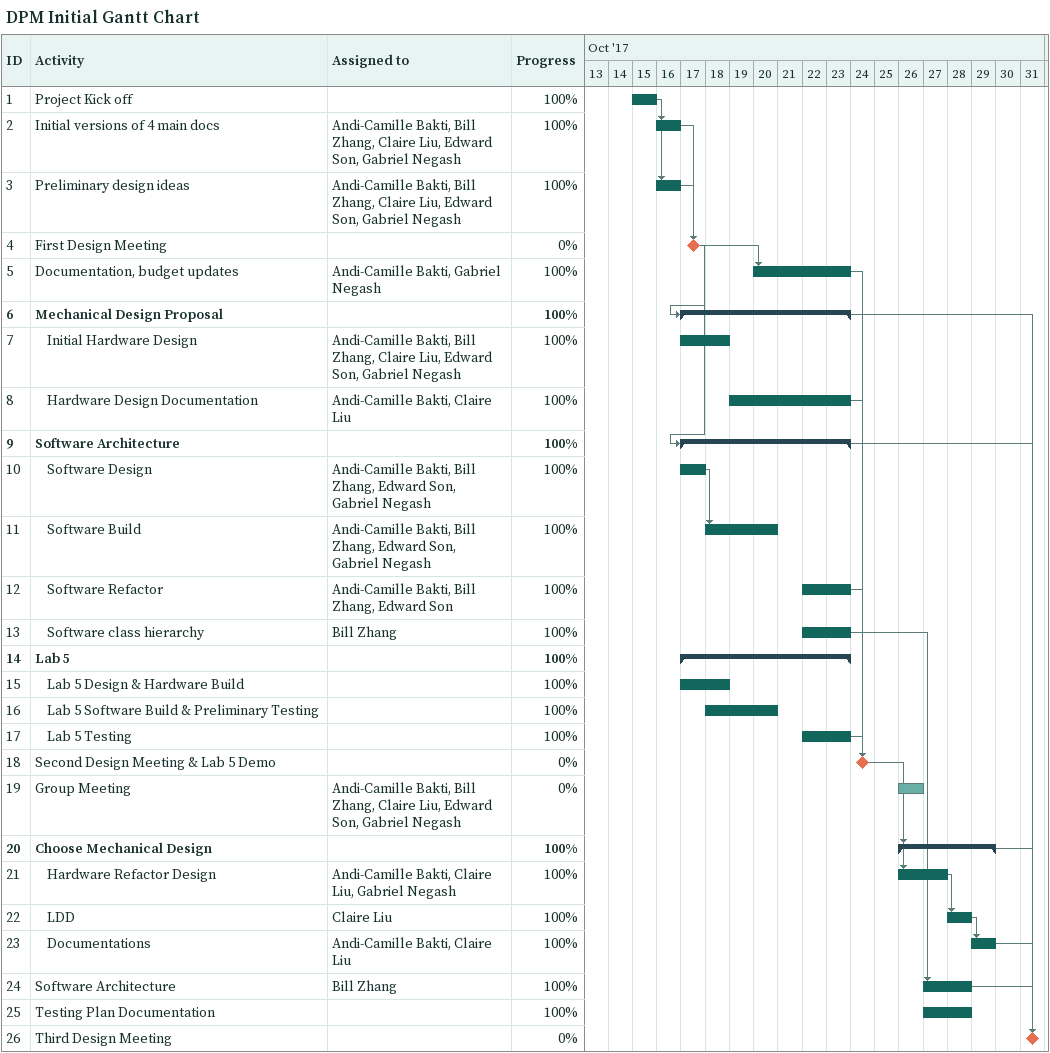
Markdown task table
DPM Initial Gantt Chart

| ID | Level | Task | Start | Finish | Predecessors | Resources | % complete |
|---|---|---|---|---|---|---|---|
| 1 | 1 | Project Kick off | 2017-10-15 | 2017-10-15 |  |  | 100 |
| 2 | 1 | Initial versions of 4 main docs | 2017-10-16 | 2017-10-16 | 1 | Andi-Camille Bakti, Bill Zhang, Claire Liu, Edward Son, Gabriel Negash | 100 |
| 3 | 1 | Preliminary design ideas | 2017-10-16 | 2017-10-16 | 1 | Andi-Camille Bakti, Bill Zhang, Claire Liu, Edward Son, Gabriel Negash | 100 |
| 4 | 1 | First Design Meeting (milestone) | 2017-10-17 | 2017-10-17 | 2, 3 |  | 0 |
| 5 | 1 | Documentation, budget updates | 2017-10-20 | 2017-10-23 | 4 | Andi-Camille Bakti, Gabriel Negash | 100 |
| 6 | 1 | **Mechanical Design Proposal** | 2017-10-17 | 2017-10-23 | 4 |  | 100 |
| 7 | 2 | Initial Hardware Design | 2017-10-17 | 2017-10-18 |  | Andi-Camille Bakti, Bill Zhang, Claire Liu, Edward Son, Gabriel Negash | 100 |
| 8 | 2 | Hardware Design Documentation | 2017-10-19 | 2017-10-23 |  | Andi-Camille Bakti, Claire Liu | 100 |
| 9 | 1 | **Software Architecture** | 2017-10-17 | 2017-10-23 | 4 |  | 100 |
| 10 | 2 | Software Design | 2017-10-17 | 2017-10-17 |  | Andi-Camille Bakti, Bill Zhang, Edward Son, Gabriel Negash | 100 |
| 11 | 2 | Software Build | 2017-10-18 | 2017-10-20 | 10 | Andi-Camille Bakti, Bill Zhang, Edward Son, Gabriel Negash | 100 |
| 12 | 2 | Software Refactor | 2017-10-22 | 2017-10-23 |  | Andi-Camille Bakti, Bill Zhang, Edward Son | 100 |
| 13 | 2 | Software class hierarchy | 2017-10-22 | 2017-10-23 |  | Bill Zhang | 100 |
| 14 | 1 | **Lab 5** | 2017-10-17 | 2017-10-23 |  |  | 100 |
| 15 | 2 | Lab 5 Design & Hardware Build | 2017-10-17 | 2017-10-18 |  |  | 100 |
| 16 | 2 | Lab 5 Software Build & Preliminary Testing | 2017-10-18 | 2017-10-20 |  |  | 100 |
| 17 | 2 | Lab 5 Testing | 2017-10-22 | 2017-10-23 |  |  | 100 |
| 18 | 1 | Second Design Meeting & Lab 5 Demo (milestone) | 2017-10-24 | 2017-10-24 | 5, 8, 12, 17 |  | 0 |
| 19 | 1 | Group Meeting | 2017-10-26 | 2017-10-26 |  | Andi-Camille Bakti, Bill Zhang, Claire Liu, Edward Son, Gabriel Negash | 0 |
| 20 | 1 | **Choose Mechanical Design** | 2017-10-26 | 2017-10-29 | 18 |  | 100 |
| 21 | 2 | Hardware Refactor Design | 2017-10-26 | 2017-10-27 | 18 | Andi-Camille Bakti, Claire Liu, Gabriel Negash | 100 |
| 22 | 2 | LDD | 2017-10-28 | 2017-10-28 | 21 | Claire Liu | 100 |
| 23 | 2 | Documentations | 2017-10-29 | 2017-10-29 | 22 | Andi-Camille Bakti, Claire Liu | 100 |
| 24 | 1 | Software Architecture | 2017-10-27 | 2017-10-28 | 13 | Bill Zhang | 100 |
| 25 | 1 | Testing Plan Documentation | 2017-10-27 | 2017-10-28 |  |  | 100 |
| 26 | 1 | Third Design Meeting (milestone) | 2017-10-31 | 2017-10-31 | 6, 9, 20, 23, 24 |  | 0 |
